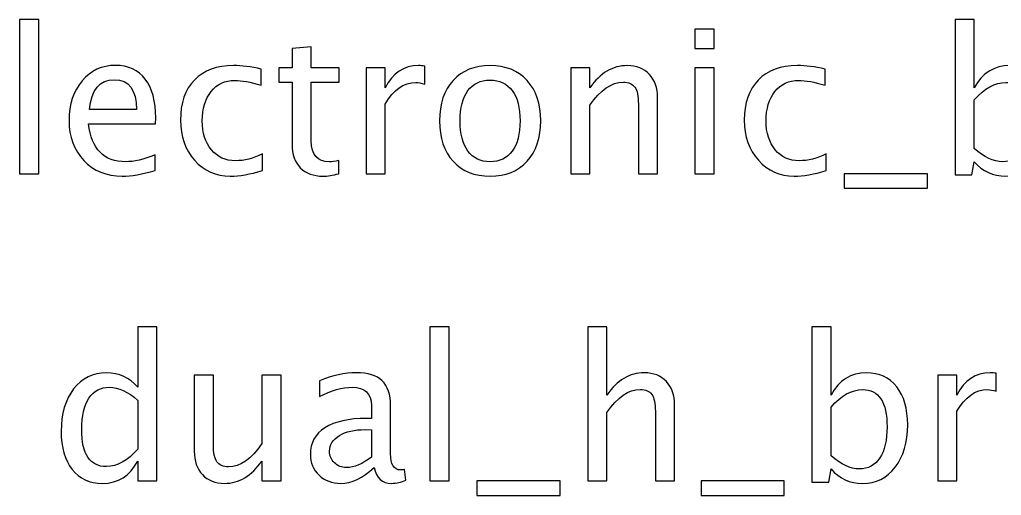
# Model space of a CAD drawing. Header units: centimetres. Extents: x -32.9 to 32.9, y -27.7 to 43.3.
# Drawn here: x -14.11 to -7.87, y 33.63 to 36.65 of the extents above; entities that cross this region are included whole.
import ezdxf

# ---------------------------------------------------------------- set-up
doc = ezdxf.new("R2010")
doc.units = ezdxf.units.CM
doc.header["$MEASUREMENT"] = 0
doc.layers.add('Layer 1', color=7, linetype='Continuous')

msp = doc.modelspace()

# ---------------------------------------------------------------- linework, layer by layer
at = {"layer": 'Layer 1'}
for points, knots in [([(-14.10682, 35.67044), (-14.10682, 35.67044), (-14.10682, 36.64961), (-14.10682, 36.64961), (-14.10682, 36.64961), (-14.10682, 36.64961), (-13.9849, 36.64961), (-13.9849, 36.64961), (-13.9849, 36.64961), (-13.9849, 36.64961), (-13.9849, 35.67044), (-13.9849, 35.67044), (-13.9849, 35.67044), (-13.9849, 35.67044), (-14.10682, 35.67044), (-14.10682, 35.67044)], [0, 0, 0, 0, 0.2, 0.2, 0.2, 0.2, 0.4, 0.4, 0.4, 0.4, 0.6, 0.6, 0.6, 0.6, 1, 1, 1, 1]), ([(-8.16619, 35.66282), (-8.16619, 35.66282), (-8.16619, 36.64961), (-8.16619, 36.64961), (-8.16619, 36.64961), (-8.16619, 36.64961), (-8.04427, 36.64961), (-8.04427, 36.64961), (-8.04427, 36.64961), (-8.04427, 36.64961), (-8.04427, 36.21633), (-8.04427, 36.21633), (-8.04427, 36.21633), (-7.99432, 36.31052), (-7.91917, 36.35751), (-7.81906, 36.35751), (-7.81906, 36.35751), (-7.73799, 36.35751), (-7.67428, 36.32809), (-7.62771, 36.26903), (-7.62771, 36.26903), (-7.58114, 36.20998), (-7.55786, 36.12933), (-7.55786, 36.0271), (-7.55786, 36.0271), (-7.55786, 35.91576), (-7.58432, 35.8258), (-7.63702, 35.75765), (-7.63702, 35.75765), (-7.68973, 35.68928), (-7.75915, 35.6552), (-7.84509, 35.6552), (-7.84509, 35.6552), (-7.92489, 35.6552), (-7.99135, 35.68568), (-8.04427, 35.74685), (-8.04427, 35.74685), (-8.04427, 35.74685), (-8.05909, 35.66282), (-8.05909, 35.66282), (-8.05909, 35.66282), (-8.05909, 35.66282), (-8.16619, 35.66282), (-8.16619, 35.66282)], [0, 0, 0, 0, 0.0833333, 0.0833333, 0.0833333, 0.0833333, 0.1666667, 0.1666667, 0.1666667, 0.1666667, 0.25, 0.25, 0.25, 0.25, 0.3333333, 0.3333333, 0.3333333, 0.3333333, 0.4166667, 0.4166667, 0.4166667, 0.4166667, 0.5, 0.5, 0.5, 0.5, 0.5833333, 0.5833333, 0.5833333, 0.5833333, 0.6666667, 0.6666667, 0.6666667, 0.6666667, 0.75, 0.75, 0.75, 0.75, 0.8333333, 0.8333333, 0.8333333, 0.8333333, 1, 1, 1, 1]), ([(-9.81867, 36.46673), (-9.81867, 36.46673), (-9.81867, 36.58865), (-9.81867, 36.58865), (-9.81867, 36.58865), (-9.81867, 36.58865), (-9.69675, 36.58865), (-9.69675, 36.58865), (-9.69675, 36.58865), (-9.69675, 36.58865), (-9.69675, 36.46673), (-9.69675, 36.46673), (-9.69675, 36.46673), (-9.69675, 36.46673), (-9.81867, 36.46673), (-9.81867, 36.46673)], [0, 0, 0, 0, 0.2, 0.2, 0.2, 0.2, 0.4, 0.4, 0.4, 0.4, 0.6, 0.6, 0.6, 0.6, 1, 1, 1, 1]), ([(-12.08075, 35.67065), (-12.11843, 35.66028), (-12.15123, 35.6552), (-12.17896, 35.6552), (-12.17896, 35.6552), (-12.24119, 35.6552), (-12.28966, 35.67298), (-12.32438, 35.70854), (-12.32438, 35.70854), (-12.3593, 35.7441), (-12.37666, 35.79342), (-12.37666, 35.85671), (-12.37666, 35.85671), (-12.37666, 35.85671), (-12.37666, 36.2521), (-12.37666, 36.2521), (-12.37666, 36.2521), (-12.37666, 36.2521), (-12.4609, 36.2521), (-12.4609, 36.2521), (-12.4609, 36.2521), (-12.4609, 36.2521), (-12.4609, 36.34354), (-12.4609, 36.34354), (-12.4609, 36.34354), (-12.4609, 36.34354), (-12.37666, 36.34354), (-12.37666, 36.34354), (-12.37666, 36.34354), (-12.37666, 36.34354), (-12.37666, 36.46525), (-12.37666, 36.46525), (-12.37666, 36.46525), (-12.37666, 36.46525), (-12.25474, 36.47689), (-12.25474, 36.47689), (-12.25474, 36.47689), (-12.25474, 36.47689), (-12.25474, 36.34354), (-12.25474, 36.34354), (-12.25474, 36.34354), (-12.25474, 36.34354), (-12.07821, 36.34354), (-12.07821, 36.34354), (-12.07821, 36.34354), (-12.07821, 36.34354), (-12.07821, 36.2521), (-12.07821, 36.2521), (-12.07821, 36.2521), (-12.07821, 36.2521), (-12.25474, 36.2521), (-12.25474, 36.2521), (-12.25474, 36.2521), (-12.25474, 36.2521), (-12.25474, 35.87872), (-12.25474, 35.87872), (-12.25474, 35.87872), (-12.25474, 35.79067), (-12.21643, 35.74664), (-12.14002, 35.74664), (-12.14002, 35.74664), (-12.12372, 35.74664), (-12.10403, 35.74939), (-12.08075, 35.75468), (-12.08075, 35.75468), (-12.08075, 35.75468), (-12.08075, 35.67065), (-12.08075, 35.67065)], [0, 0, 0, 0, 0.0555556, 0.0555556, 0.0555556, 0.0555556, 0.1111111, 0.1111111, 0.1111111, 0.1111111, 0.1666667, 0.1666667, 0.1666667, 0.1666667, 0.2222222, 0.2222222, 0.2222222, 0.2222222, 0.2777778, 0.2777778, 0.2777778, 0.2777778, 0.3333333, 0.3333333, 0.3333333, 0.3333333, 0.3888889, 0.3888889, 0.3888889, 0.3888889, 0.4444444, 0.4444444, 0.4444444, 0.4444444, 0.5, 0.5, 0.5, 0.5, 0.5555556, 0.5555556, 0.5555556, 0.5555556, 0.6111111, 0.6111111, 0.6111111, 0.6111111, 0.6666667, 0.6666667, 0.6666667, 0.6666667, 0.7222222, 0.7222222, 0.7222222, 0.7222222, 0.7777778, 0.7777778, 0.7777778, 0.7777778, 0.8333333, 0.8333333, 0.8333333, 0.8333333, 0.8888889, 0.8888889, 0.8888889, 0.8888889, 1, 1, 1, 1]), ([(-13.24576, 35.69203), (-13.32767, 35.66748), (-13.39774, 35.6552), (-13.45616, 35.6552), (-13.45616, 35.6552), (-13.55585, 35.6552), (-13.63692, 35.68822), (-13.69936, 35.75405), (-13.69936, 35.75405), (-13.7618, 35.81988), (-13.79313, 35.90518), (-13.79313, 36.01017), (-13.79313, 36.01017), (-13.79313, 36.11198), (-13.76561, 36.19559), (-13.71037, 36.26099), (-13.71037, 36.26099), (-13.65512, 36.32618), (-13.58443, 36.35878), (-13.49828, 36.35878), (-13.49828, 36.35878), (-13.41679, 36.35878), (-13.35371, 36.32978), (-13.30926, 36.27179), (-13.30926, 36.27179), (-13.26481, 36.21379), (-13.24258, 36.13166), (-13.24258, 36.02519), (-13.24258, 36.02519), (-13.24258, 36.02519), (-13.24322, 35.98794), (-13.24322, 35.98794), (-13.24322, 35.98794), (-13.24322, 35.98794), (-13.66867, 35.98794), (-13.66867, 35.98794), (-13.66867, 35.98794), (-13.65089, 35.82707), (-13.57236, 35.74664), (-13.4333, 35.74664), (-13.4333, 35.74664), (-13.38228, 35.74664), (-13.31984, 35.76103), (-13.24576, 35.78982), (-13.24576, 35.78982), (-13.24576, 35.78982), (-13.24576, 35.69203), (-13.24576, 35.69203)], [0, 0, 0, 0, 0.0769231, 0.0769231, 0.0769231, 0.0769231, 0.1538462, 0.1538462, 0.1538462, 0.1538462, 0.2307692, 0.2307692, 0.2307692, 0.2307692, 0.3076923, 0.3076923, 0.3076923, 0.3076923, 0.3846154, 0.3846154, 0.3846154, 0.3846154, 0.4615385, 0.4615385, 0.4615385, 0.4615385, 0.5384615, 0.5384615, 0.5384615, 0.5384615, 0.6153846, 0.6153846, 0.6153846, 0.6153846, 0.6923077, 0.6923077, 0.6923077, 0.6923077, 0.7692308, 0.7692308, 0.7692308, 0.7692308, 0.8461538, 0.8461538, 0.8461538, 0.8461538, 1, 1, 1, 1]), ([(-12.56483, 35.69076), (-12.64378, 35.66705), (-12.71194, 35.6552), (-12.7693, 35.6552), (-12.7693, 35.6552), (-12.86032, 35.6552), (-12.93567, 35.68886), (-12.99557, 35.75595), (-12.99557, 35.75595), (-13.05547, 35.82326), (-13.08553, 35.90814), (-13.08553, 36.01038), (-13.08553, 36.01038), (-13.08553, 36.1196), (-13.0559, 36.2049), (-12.99663, 36.26586), (-12.99663, 36.26586), (-12.93736, 36.32703), (-12.8546, 36.35751), (-12.74834, 36.35751), (-12.74834, 36.35751), (-12.69606, 36.35751), (-12.63722, 36.35031), (-12.57245, 36.33592), (-12.57245, 36.33592), (-12.57245, 36.33592), (-12.57245, 36.23305), (-12.57245, 36.23305), (-12.57245, 36.23305), (-12.64124, 36.25337), (-12.69733, 36.26353), (-12.74051, 36.26353), (-12.74051, 36.26353), (-12.80317, 36.26353), (-12.85333, 36.24004), (-12.8908, 36.19326), (-12.8908, 36.19326), (-12.92826, 36.14648), (-12.9471, 36.08404), (-12.9471, 36.00614), (-12.9471, 36.00614), (-12.9471, 35.93058), (-12.92763, 35.86962), (-12.88889, 35.82284), (-12.88889, 35.82284), (-12.85016, 35.77627), (-12.79957, 35.75299), (-12.7367, 35.75299), (-12.7367, 35.75299), (-12.68103, 35.75299), (-12.62388, 35.76738), (-12.56483, 35.79617), (-12.56483, 35.79617), (-12.56483, 35.79617), (-12.56483, 35.69076), (-12.56483, 35.69076)], [0, 0, 0, 0, 0.0666667, 0.0666667, 0.0666667, 0.0666667, 0.1333333, 0.1333333, 0.1333333, 0.1333333, 0.2, 0.2, 0.2, 0.2, 0.2666667, 0.2666667, 0.2666667, 0.2666667, 0.3333333, 0.3333333, 0.3333333, 0.3333333, 0.4, 0.4, 0.4, 0.4, 0.4666667, 0.4666667, 0.4666667, 0.4666667, 0.5333333, 0.5333333, 0.5333333, 0.5333333, 0.6, 0.6, 0.6, 0.6, 0.6666667, 0.6666667, 0.6666667, 0.6666667, 0.7333333, 0.7333333, 0.7333333, 0.7333333, 0.8, 0.8, 0.8, 0.8, 0.8666667, 0.8666667, 0.8666667, 0.8666667, 1, 1, 1, 1]), ([(-11.90676, 35.67044), (-11.90676, 35.67044), (-11.90676, 36.34354), (-11.90676, 36.34354), (-11.90676, 36.34354), (-11.90676, 36.34354), (-11.78484, 36.34354), (-11.78484, 36.34354), (-11.78484, 36.34354), (-11.78484, 36.34354), (-11.78484, 36.21633), (-11.78484, 36.21633), (-11.78484, 36.21633), (-11.73637, 36.31052), (-11.66609, 36.35751), (-11.57381, 36.35751), (-11.57381, 36.35751), (-11.56132, 36.35751), (-11.5482, 36.35645), (-11.53465, 36.35434), (-11.53465, 36.35434), (-11.53465, 36.35434), (-11.53465, 36.24025), (-11.53465, 36.24025), (-11.53465, 36.24025), (-11.55582, 36.24723), (-11.57444, 36.25083), (-11.59053, 36.25083), (-11.59053, 36.25083), (-11.668, 36.25083), (-11.73277, 36.20511), (-11.78484, 36.11346), (-11.78484, 36.11346), (-11.78484, 36.11346), (-11.78484, 35.67044), (-11.78484, 35.67044), (-11.78484, 35.67044), (-11.78484, 35.67044), (-11.90676, 35.67044), (-11.90676, 35.67044)], [0, 0, 0, 0, 0.0909091, 0.0909091, 0.0909091, 0.0909091, 0.1818182, 0.1818182, 0.1818182, 0.1818182, 0.2727273, 0.2727273, 0.2727273, 0.2727273, 0.3636364, 0.3636364, 0.3636364, 0.3636364, 0.4545455, 0.4545455, 0.4545455, 0.4545455, 0.5454545, 0.5454545, 0.5454545, 0.5454545, 0.6363636, 0.6363636, 0.6363636, 0.6363636, 0.7272727, 0.7272727, 0.7272727, 0.7272727, 0.8181818, 0.8181818, 0.8181818, 0.8181818, 1, 1, 1, 1]), ([(-11.11915, 35.6552), (-11.218, 35.6552), (-11.29631, 35.68674), (-11.35389, 35.74982), (-11.35389, 35.74982), (-11.41167, 35.81289), (-11.44046, 35.89862), (-11.44046, 36.00678), (-11.44046, 36.00678), (-11.44046, 36.11473), (-11.41167, 36.20024), (-11.35389, 36.26311), (-11.35389, 36.26311), (-11.29631, 36.32597), (-11.218, 36.35751), (-11.11915, 36.35751), (-11.11915, 36.35751), (-11.0203, 36.35751), (-10.94198, 36.32597), (-10.88441, 36.26311), (-10.88441, 36.26311), (-10.82663, 36.20024), (-10.79784, 36.11473), (-10.79784, 36.00678), (-10.79784, 36.00678), (-10.79784, 35.89862), (-10.82663, 35.81289), (-10.88441, 35.74982), (-10.88441, 35.74982), (-10.94198, 35.68674), (-11.0203, 35.6552), (-11.11915, 35.6552)], [0, 0, 0, 0, 0.1111111, 0.1111111, 0.1111111, 0.1111111, 0.2222222, 0.2222222, 0.2222222, 0.2222222, 0.3333333, 0.3333333, 0.3333333, 0.3333333, 0.4444444, 0.4444444, 0.4444444, 0.4444444, 0.5555556, 0.5555556, 0.5555556, 0.5555556, 0.6666667, 0.6666667, 0.6666667, 0.6666667, 0.7777778, 0.7777778, 0.7777778, 0.7777778, 1, 1, 1, 1]), ([(-10.60692, 35.67044), (-10.60692, 35.67044), (-10.60692, 36.34354), (-10.60692, 36.34354), (-10.60692, 36.34354), (-10.60692, 36.34354), (-10.485, 36.34354), (-10.485, 36.34354), (-10.485, 36.34354), (-10.485, 36.34354), (-10.485, 36.21633), (-10.485, 36.21633), (-10.485, 36.21633), (-10.42044, 36.31052), (-10.34128, 36.35751), (-10.24772, 36.35751), (-10.24772, 36.35751), (-10.18888, 36.35751), (-10.1421, 36.3391), (-10.1076, 36.30205), (-10.1076, 36.30205), (-10.0731, 36.26522), (-10.05574, 36.21548), (-10.05574, 36.15325), (-10.05574, 36.15325), (-10.05574, 36.15325), (-10.05574, 35.67044), (-10.05574, 35.67044), (-10.05574, 35.67044), (-10.05574, 35.67044), (-10.17766, 35.67044), (-10.17766, 35.67044), (-10.17766, 35.67044), (-10.17766, 35.67044), (-10.17766, 36.11346), (-10.17766, 36.11346), (-10.17766, 36.11346), (-10.17766, 36.16341), (-10.18507, 36.19897), (-10.19967, 36.22014), (-10.19967, 36.22014), (-10.21449, 36.24152), (-10.23883, 36.2521), (-10.27291, 36.2521), (-10.27291, 36.2521), (-10.34784, 36.2521), (-10.41854, 36.20321), (-10.485, 36.10542), (-10.485, 36.10542), (-10.485, 36.10542), (-10.485, 35.67044), (-10.485, 35.67044), (-10.485, 35.67044), (-10.485, 35.67044), (-10.60692, 35.67044), (-10.60692, 35.67044)], [0, 0, 0, 0, 0.0666667, 0.0666667, 0.0666667, 0.0666667, 0.1333333, 0.1333333, 0.1333333, 0.1333333, 0.2, 0.2, 0.2, 0.2, 0.2666667, 0.2666667, 0.2666667, 0.2666667, 0.3333333, 0.3333333, 0.3333333, 0.3333333, 0.4, 0.4, 0.4, 0.4, 0.4666667, 0.4666667, 0.4666667, 0.4666667, 0.5333333, 0.5333333, 0.5333333, 0.5333333, 0.6, 0.6, 0.6, 0.6, 0.6666667, 0.6666667, 0.6666667, 0.6666667, 0.7333333, 0.7333333, 0.7333333, 0.7333333, 0.8, 0.8, 0.8, 0.8, 0.8666667, 0.8666667, 0.8666667, 0.8666667, 1, 1, 1, 1]), ([(-8.98428, 35.69076), (-9.06323, 35.66705), (-9.13139, 35.6552), (-9.18875, 35.6552), (-9.18875, 35.6552), (-9.27977, 35.6552), (-9.35512, 35.68886), (-9.41502, 35.75595), (-9.41502, 35.75595), (-9.47492, 35.82326), (-9.50498, 35.90814), (-9.50498, 36.01038), (-9.50498, 36.01038), (-9.50498, 36.1196), (-9.47535, 36.2049), (-9.41608, 36.26586), (-9.41608, 36.26586), (-9.35681, 36.32703), (-9.27405, 36.35751), (-9.16779, 36.35751), (-9.16779, 36.35751), (-9.11551, 36.35751), (-9.05667, 36.35031), (-8.9919, 36.33592), (-8.9919, 36.33592), (-8.9919, 36.33592), (-8.9919, 36.23305), (-8.9919, 36.23305), (-8.9919, 36.23305), (-9.06069, 36.25337), (-9.11678, 36.26353), (-9.15996, 36.26353), (-9.15996, 36.26353), (-9.22262, 36.26353), (-9.27278, 36.24004), (-9.31025, 36.19326), (-9.31025, 36.19326), (-9.34771, 36.14648), (-9.36655, 36.08404), (-9.36655, 36.00614), (-9.36655, 36.00614), (-9.36655, 35.93058), (-9.34708, 35.86962), (-9.30834, 35.82284), (-9.30834, 35.82284), (-9.26961, 35.77627), (-9.21902, 35.75299), (-9.15615, 35.75299), (-9.15615, 35.75299), (-9.10048, 35.75299), (-9.04333, 35.76738), (-8.98428, 35.79617), (-8.98428, 35.79617), (-8.98428, 35.79617), (-8.98428, 35.69076), (-8.98428, 35.69076)], [0, 0, 0, 0, 0.0666667, 0.0666667, 0.0666667, 0.0666667, 0.1333333, 0.1333333, 0.1333333, 0.1333333, 0.2, 0.2, 0.2, 0.2, 0.2666667, 0.2666667, 0.2666667, 0.2666667, 0.3333333, 0.3333333, 0.3333333, 0.3333333, 0.4, 0.4, 0.4, 0.4, 0.4666667, 0.4666667, 0.4666667, 0.4666667, 0.5333333, 0.5333333, 0.5333333, 0.5333333, 0.6, 0.6, 0.6, 0.6, 0.6666667, 0.6666667, 0.6666667, 0.6666667, 0.7333333, 0.7333333, 0.7333333, 0.7333333, 0.8, 0.8, 0.8, 0.8, 0.8666667, 0.8666667, 0.8666667, 0.8666667, 1, 1, 1, 1]), ([(-9.81867, 35.67044), (-9.81867, 35.67044), (-9.81867, 36.34354), (-9.81867, 36.34354), (-9.81867, 36.34354), (-9.81867, 36.34354), (-9.69675, 36.34354), (-9.69675, 36.34354), (-9.69675, 36.34354), (-9.69675, 36.34354), (-9.69675, 35.67044), (-9.69675, 35.67044), (-9.69675, 35.67044), (-9.69675, 35.67044), (-9.81867, 35.67044), (-9.81867, 35.67044)], [0, 0, 0, 0, 0.2, 0.2, 0.2, 0.2, 0.4, 0.4, 0.4, 0.4, 0.6, 0.6, 0.6, 0.6, 1, 1, 1, 1]), ([(-13.66232, 36.07938), (-13.66232, 36.07938), (-13.36514, 36.07938), (-13.36514, 36.07938), (-13.36514, 36.07938), (-13.36514, 36.20469), (-13.41192, 36.26734), (-13.50526, 36.26734), (-13.50526, 36.26734), (-13.59924, 36.26734), (-13.65152, 36.20469), (-13.66232, 36.07938)], [0, 0, 0, 0, 0.25, 0.25, 0.25, 0.25, 0.5, 0.5, 0.5, 0.5, 1, 1, 1, 1]), ([(-11.11936, 35.74664), (-11.05904, 35.74664), (-11.01205, 35.76929), (-10.9786, 35.8148), (-10.9786, 35.8148), (-10.94537, 35.86009), (-10.92865, 35.92423), (-10.92865, 36.00678), (-10.92865, 36.00678), (-10.92865, 36.08912), (-10.94537, 36.15304), (-10.9786, 36.19834), (-10.9786, 36.19834), (-11.01205, 36.24342), (-11.05904, 36.26607), (-11.11936, 36.26607), (-11.11936, 36.26607), (-11.1799, 36.26607), (-11.22689, 36.24342), (-11.25991, 36.19834), (-11.25991, 36.19834), (-11.29314, 36.15304), (-11.30965, 36.08912), (-11.30965, 36.00678), (-11.30965, 36.00678), (-11.30965, 35.92423), (-11.29314, 35.86009), (-11.25991, 35.8148), (-11.25991, 35.8148), (-11.22689, 35.76929), (-11.1799, 35.74664), (-11.11936, 35.74664)], [0, 0, 0, 0, 0.1111111, 0.1111111, 0.1111111, 0.1111111, 0.2222222, 0.2222222, 0.2222222, 0.2222222, 0.3333333, 0.3333333, 0.3333333, 0.3333333, 0.4444444, 0.4444444, 0.4444444, 0.4444444, 0.5555556, 0.5555556, 0.5555556, 0.5555556, 0.6666667, 0.6666667, 0.6666667, 0.6666667, 0.7777778, 0.7777778, 0.7777778, 0.7777778, 1, 1, 1, 1]), ([(-8.04427, 35.83088), (-7.9814, 35.77479), (-7.9215, 35.74664), (-7.86456, 35.74664), (-7.86456, 35.74664), (-7.80847, 35.74664), (-7.76508, 35.77014), (-7.7346, 35.81691), (-7.7346, 35.81691), (-7.70391, 35.86369), (-7.68867, 35.92952), (-7.68867, 36.01461), (-7.68867, 36.01461), (-7.68867, 36.17209), (-7.74074, 36.25083), (-7.84488, 36.25083), (-7.84488, 36.25083), (-7.91304, 36.25083), (-7.9795, 36.214), (-8.04427, 36.14013), (-8.04427, 36.14013), (-8.04427, 36.14013), (-8.04427, 35.83088), (-8.04427, 35.83088)], [0, 0, 0, 0, 0.1428571, 0.1428571, 0.1428571, 0.1428571, 0.2857143, 0.2857143, 0.2857143, 0.2857143, 0.4285714, 0.4285714, 0.4285714, 0.4285714, 0.5714286, 0.5714286, 0.5714286, 0.5714286, 0.7142857, 0.7142857, 0.7142857, 0.7142857, 1, 1, 1, 1]), ([(-8.86977, 35.579), (-8.86977, 35.579), (-8.86977, 35.67044), (-8.86977, 35.67044), (-8.86977, 35.67044), (-8.86977, 35.67044), (-8.34145, 35.67044), (-8.34145, 35.67044), (-8.34145, 35.67044), (-8.34145, 35.67044), (-8.34145, 35.579), (-8.34145, 35.579), (-8.34145, 35.579), (-8.34145, 35.579), (-8.86977, 35.579), (-8.86977, 35.579)], [0, 0, 0, 0, 0.2, 0.2, 0.2, 0.2, 0.4, 0.4, 0.4, 0.4, 0.6, 0.6, 0.6, 0.6, 1, 1, 1, 1]), ([(-13.3567, 33.71887), (-13.3567, 33.71887), (-13.3567, 33.84524), (-13.3567, 33.84524), (-13.3567, 33.84524), (-13.40644, 33.75083), (-13.48137, 33.70363), (-13.58149, 33.70363), (-13.58149, 33.70363), (-13.66277, 33.70363), (-13.72669, 33.73305), (-13.77326, 33.79211), (-13.77326, 33.79211), (-13.81983, 33.85116), (-13.84311, 33.93181), (-13.84311, 34.03404), (-13.84311, 34.03404), (-13.84311, 34.1458), (-13.81665, 34.23576), (-13.76395, 34.30392), (-13.76395, 34.30392), (-13.71103, 34.37186), (-13.6416, 34.40594), (-13.55545, 34.40594), (-13.55545, 34.40594), (-13.47566, 34.40594), (-13.40919, 34.37546), (-13.3567, 34.31429), (-13.3567, 34.31429), (-13.3567, 34.31429), (-13.3567, 34.69804), (-13.3567, 34.69804), (-13.3567, 34.69804), (-13.3567, 34.69804), (-13.23478, 34.69804), (-13.23478, 34.69804), (-13.23478, 34.69804), (-13.23478, 34.69804), (-13.23478, 33.71887), (-13.23478, 33.71887), (-13.23478, 33.71887), (-13.23478, 33.71887), (-13.3567, 33.71887), (-13.3567, 33.71887)], [0, 0, 0, 0, 0.0833333, 0.0833333, 0.0833333, 0.0833333, 0.1666667, 0.1666667, 0.1666667, 0.1666667, 0.25, 0.25, 0.25, 0.25, 0.3333333, 0.3333333, 0.3333333, 0.3333333, 0.4166667, 0.4166667, 0.4166667, 0.4166667, 0.5, 0.5, 0.5, 0.5, 0.5833333, 0.5833333, 0.5833333, 0.5833333, 0.6666667, 0.6666667, 0.6666667, 0.6666667, 0.75, 0.75, 0.75, 0.75, 0.8333333, 0.8333333, 0.8333333, 0.8333333, 1, 1, 1, 1]), ([(-11.50102, 33.71887), (-11.50102, 33.71887), (-11.50102, 34.69804), (-11.50102, 34.69804), (-11.50102, 34.69804), (-11.50102, 34.69804), (-11.3791, 34.69804), (-11.3791, 34.69804), (-11.3791, 34.69804), (-11.3791, 34.69804), (-11.3791, 33.71887), (-11.3791, 33.71887), (-11.3791, 33.71887), (-11.3791, 33.71887), (-11.50102, 33.71887), (-11.50102, 33.71887)], [0, 0, 0, 0, 0.2, 0.2, 0.2, 0.2, 0.4, 0.4, 0.4, 0.4, 0.6, 0.6, 0.6, 0.6, 1, 1, 1, 1]), ([(-10.49899, 33.71887), (-10.49899, 33.71887), (-10.49899, 34.69804), (-10.49899, 34.69804), (-10.49899, 34.69804), (-10.49899, 34.69804), (-10.37707, 34.69804), (-10.37707, 34.69804), (-10.37707, 34.69804), (-10.37707, 34.69804), (-10.37707, 34.26476), (-10.37707, 34.26476), (-10.37707, 34.26476), (-10.31251, 34.35895), (-10.23335, 34.40594), (-10.13979, 34.40594), (-10.13979, 34.40594), (-10.08095, 34.40594), (-10.03417, 34.38753), (-9.99967, 34.35048), (-9.99967, 34.35048), (-9.96517, 34.31365), (-9.94781, 34.26391), (-9.94781, 34.20168), (-9.94781, 34.20168), (-9.94781, 34.20168), (-9.94781, 33.71887), (-9.94781, 33.71887), (-9.94781, 33.71887), (-9.94781, 33.71887), (-10.06973, 33.71887), (-10.06973, 33.71887), (-10.06973, 33.71887), (-10.06973, 33.71887), (-10.06973, 34.16189), (-10.06973, 34.16189), (-10.06973, 34.16189), (-10.06973, 34.21184), (-10.07714, 34.2474), (-10.09174, 34.26857), (-10.09174, 34.26857), (-10.10656, 34.28995), (-10.1309, 34.30053), (-10.16498, 34.30053), (-10.16498, 34.30053), (-10.23991, 34.30053), (-10.31061, 34.25164), (-10.37707, 34.15385), (-10.37707, 34.15385), (-10.37707, 34.15385), (-10.37707, 33.71887), (-10.37707, 33.71887), (-10.37707, 33.71887), (-10.37707, 33.71887), (-10.49899, 33.71887), (-10.49899, 33.71887)], [0, 0, 0, 0, 0.0666667, 0.0666667, 0.0666667, 0.0666667, 0.1333333, 0.1333333, 0.1333333, 0.1333333, 0.2, 0.2, 0.2, 0.2, 0.2666667, 0.2666667, 0.2666667, 0.2666667, 0.3333333, 0.3333333, 0.3333333, 0.3333333, 0.4, 0.4, 0.4, 0.4, 0.4666667, 0.4666667, 0.4666667, 0.4666667, 0.5333333, 0.5333333, 0.5333333, 0.5333333, 0.6, 0.6, 0.6, 0.6, 0.6666667, 0.6666667, 0.6666667, 0.6666667, 0.7333333, 0.7333333, 0.7333333, 0.7333333, 0.8, 0.8, 0.8, 0.8, 0.8666667, 0.8666667, 0.8666667, 0.8666667, 1, 1, 1, 1]), ([(-9.07574, 33.71125), (-9.07574, 33.71125), (-9.07574, 34.69804), (-9.07574, 34.69804), (-9.07574, 34.69804), (-9.07574, 34.69804), (-8.95382, 34.69804), (-8.95382, 34.69804), (-8.95382, 34.69804), (-8.95382, 34.69804), (-8.95382, 34.26476), (-8.95382, 34.26476), (-8.95382, 34.26476), (-8.90387, 34.35895), (-8.82872, 34.40594), (-8.72861, 34.40594), (-8.72861, 34.40594), (-8.64754, 34.40594), (-8.58383, 34.37652), (-8.53726, 34.31746), (-8.53726, 34.31746), (-8.49069, 34.25841), (-8.46741, 34.17776), (-8.46741, 34.07553), (-8.46741, 34.07553), (-8.46741, 33.96419), (-8.49387, 33.87423), (-8.54657, 33.80608), (-8.54657, 33.80608), (-8.59928, 33.73771), (-8.6687, 33.70363), (-8.75464, 33.70363), (-8.75464, 33.70363), (-8.83444, 33.70363), (-8.9009, 33.73411), (-8.95382, 33.79528), (-8.95382, 33.79528), (-8.95382, 33.79528), (-8.96864, 33.71125), (-8.96864, 33.71125), (-8.96864, 33.71125), (-8.96864, 33.71125), (-9.07574, 33.71125), (-9.07574, 33.71125)], [0, 0, 0, 0, 0.0833333, 0.0833333, 0.0833333, 0.0833333, 0.1666667, 0.1666667, 0.1666667, 0.1666667, 0.25, 0.25, 0.25, 0.25, 0.3333333, 0.3333333, 0.3333333, 0.3333333, 0.4166667, 0.4166667, 0.4166667, 0.4166667, 0.5, 0.5, 0.5, 0.5, 0.5833333, 0.5833333, 0.5833333, 0.5833333, 0.6666667, 0.6666667, 0.6666667, 0.6666667, 0.75, 0.75, 0.75, 0.75, 0.8333333, 0.8333333, 0.8333333, 0.8333333, 1, 1, 1, 1]), ([(-12.56888, 33.71887), (-12.56888, 33.71887), (-12.56888, 33.84545), (-12.56888, 33.84545), (-12.56888, 33.84545), (-12.63386, 33.75083), (-12.71281, 33.70363), (-12.80552, 33.70363), (-12.80552, 33.70363), (-12.86437, 33.70363), (-12.91114, 33.72205), (-12.94586, 33.75909), (-12.94586, 33.75909), (-12.98078, 33.79613), (-12.99814, 33.84587), (-12.99814, 33.90874), (-12.99814, 33.90874), (-12.99814, 33.90874), (-12.99814, 34.39197), (-12.99814, 34.39197), (-12.99814, 34.39197), (-12.99814, 34.39197), (-12.87622, 34.39197), (-12.87622, 34.39197), (-12.87622, 34.39197), (-12.87622, 34.39197), (-12.87622, 33.94853), (-12.87622, 33.94853), (-12.87622, 33.94853), (-12.87622, 33.89794), (-12.86881, 33.86217), (-12.85421, 33.841), (-12.85421, 33.841), (-12.83939, 33.81962), (-12.81484, 33.80904), (-12.78033, 33.80904), (-12.78033, 33.80904), (-12.70583, 33.80904), (-12.63513, 33.85794), (-12.56888, 33.95594), (-12.56888, 33.95594), (-12.56888, 33.95594), (-12.56888, 34.39197), (-12.56888, 34.39197), (-12.56888, 34.39197), (-12.56888, 34.39197), (-12.44696, 34.39197), (-12.44696, 34.39197), (-12.44696, 34.39197), (-12.44696, 34.39197), (-12.44696, 33.71887), (-12.44696, 33.71887), (-12.44696, 33.71887), (-12.44696, 33.71887), (-12.56888, 33.71887), (-12.56888, 33.71887)], [0, 0, 0, 0, 0.0666667, 0.0666667, 0.0666667, 0.0666667, 0.1333333, 0.1333333, 0.1333333, 0.1333333, 0.2, 0.2, 0.2, 0.2, 0.2666667, 0.2666667, 0.2666667, 0.2666667, 0.3333333, 0.3333333, 0.3333333, 0.3333333, 0.4, 0.4, 0.4, 0.4, 0.4666667, 0.4666667, 0.4666667, 0.4666667, 0.5333333, 0.5333333, 0.5333333, 0.5333333, 0.6, 0.6, 0.6, 0.6, 0.6666667, 0.6666667, 0.6666667, 0.6666667, 0.7333333, 0.7333333, 0.7333333, 0.7333333, 0.8, 0.8, 0.8, 0.8, 0.8666667, 0.8666667, 0.8666667, 0.8666667, 1, 1, 1, 1]), ([(-11.85535, 33.8046), (-11.92858, 33.73729), (-11.99907, 33.70363), (-12.0668, 33.70363), (-12.0668, 33.70363), (-12.12247, 33.70363), (-12.16883, 33.72099), (-12.20544, 33.75591), (-12.20544, 33.75591), (-12.24227, 33.79084), (-12.26069, 33.83486), (-12.26069, 33.88799), (-12.26069, 33.88799), (-12.26069, 33.96144), (-12.22979, 34.01796), (-12.16798, 34.05733), (-12.16798, 34.05733), (-12.10617, 34.0967), (-12.01748, 34.11638), (-11.90191, 34.11638), (-11.90191, 34.11638), (-11.90191, 34.11638), (-11.87334, 34.11638), (-11.87334, 34.11638), (-11.87334, 34.11638), (-11.87334, 34.11638), (-11.87334, 34.19745), (-11.87334, 34.19745), (-11.87334, 34.19745), (-11.87334, 34.27555), (-11.91398, 34.3145), (-11.99547, 34.3145), (-11.99547, 34.3145), (-12.05855, 34.3145), (-12.12755, 34.2946), (-12.20227, 34.25481), (-12.20227, 34.25481), (-12.20227, 34.25481), (-12.20227, 34.35514), (-12.20227, 34.35514), (-12.20227, 34.35514), (-12.12014, 34.38901), (-12.04267, 34.40594), (-11.97007, 34.40594), (-11.97007, 34.40594), (-11.89535, 34.40594), (-11.84011, 34.38901), (-11.80476, 34.35493), (-11.80476, 34.35493), (-11.7692, 34.32085), (-11.75142, 34.26836), (-11.75142, 34.19745), (-11.75142, 34.19745), (-11.75142, 34.19745), (-11.75142, 33.89328), (-11.75142, 33.89328), (-11.75142, 33.89328), (-11.75142, 33.82365), (-11.73004, 33.78872), (-11.68707, 33.78872), (-11.68707, 33.78872), (-11.68178, 33.78872), (-11.67395, 33.78957), (-11.66358, 33.79126), (-11.66358, 33.79126), (-11.66358, 33.79126), (-11.6549, 33.72353), (-11.6549, 33.72353), (-11.6549, 33.72353), (-11.68263, 33.71019), (-11.71311, 33.70363), (-11.74655, 33.70363), (-11.74655, 33.70363), (-11.80349, 33.70363), (-11.83968, 33.73729), (-11.85535, 33.8046)], [0, 0, 0, 0, 0.05, 0.05, 0.05, 0.05, 0.1, 0.1, 0.1, 0.1, 0.15, 0.15, 0.15, 0.15, 0.2, 0.2, 0.2, 0.2, 0.25, 0.25, 0.25, 0.25, 0.3, 0.3, 0.3, 0.3, 0.35, 0.35, 0.35, 0.35, 0.4, 0.4, 0.4, 0.4, 0.45, 0.45, 0.45, 0.45, 0.5, 0.5, 0.5, 0.5, 0.55, 0.55, 0.55, 0.55, 0.6, 0.6, 0.6, 0.6, 0.65, 0.65, 0.65, 0.65, 0.7, 0.7, 0.7, 0.7, 0.75, 0.75, 0.75, 0.75, 0.8, 0.8, 0.8, 0.8, 0.85, 0.85, 0.85, 0.85, 0.9, 0.9, 0.9, 0.9, 1, 1, 1, 1]), ([(-8.27649, 33.71887), (-8.27649, 33.71887), (-8.27649, 34.39197), (-8.27649, 34.39197), (-8.27649, 34.39197), (-8.27649, 34.39197), (-8.15457, 34.39197), (-8.15457, 34.39197), (-8.15457, 34.39197), (-8.15457, 34.39197), (-8.15457, 34.26476), (-8.15457, 34.26476), (-8.15457, 34.26476), (-8.1061, 34.35895), (-8.03582, 34.40594), (-7.94354, 34.40594), (-7.94354, 34.40594), (-7.93105, 34.40594), (-7.91793, 34.40488), (-7.90438, 34.40277), (-7.90438, 34.40277), (-7.90438, 34.40277), (-7.90438, 34.28868), (-7.90438, 34.28868), (-7.90438, 34.28868), (-7.92555, 34.29566), (-7.94417, 34.29926), (-7.96026, 34.29926), (-7.96026, 34.29926), (-8.03773, 34.29926), (-8.1025, 34.25354), (-8.15457, 34.16189), (-8.15457, 34.16189), (-8.15457, 34.16189), (-8.15457, 33.71887), (-8.15457, 33.71887), (-8.15457, 33.71887), (-8.15457, 33.71887), (-8.27649, 33.71887), (-8.27649, 33.71887)], [0, 0, 0, 0, 0.0909091, 0.0909091, 0.0909091, 0.0909091, 0.1818182, 0.1818182, 0.1818182, 0.1818182, 0.2727273, 0.2727273, 0.2727273, 0.2727273, 0.3636364, 0.3636364, 0.3636364, 0.3636364, 0.4545455, 0.4545455, 0.4545455, 0.4545455, 0.5454545, 0.5454545, 0.5454545, 0.5454545, 0.6363636, 0.6363636, 0.6363636, 0.6363636, 0.7272727, 0.7272727, 0.7272727, 0.7272727, 0.8181818, 0.8181818, 0.8181818, 0.8181818, 1, 1, 1, 1]), ([(-13.3567, 34.23089), (-13.41999, 34.28656), (-13.47989, 34.3145), (-13.53662, 34.3145), (-13.53662, 34.3145), (-13.5925, 34.3145), (-13.63568, 34.29122), (-13.66637, 34.24444), (-13.66637, 34.24444), (-13.69706, 34.19787), (-13.7123, 34.13183), (-13.7123, 34.04632), (-13.7123, 34.04632), (-13.7123, 33.88905), (-13.66023, 33.81031), (-13.55588, 33.81031), (-13.55588, 33.81031), (-13.48814, 33.81031), (-13.42168, 33.84735), (-13.3567, 33.92122), (-13.3567, 33.92122), (-13.3567, 33.92122), (-13.3567, 34.23089), (-13.3567, 34.23089)], [0, 0, 0, 0, 0.1428571, 0.1428571, 0.1428571, 0.1428571, 0.2857143, 0.2857143, 0.2857143, 0.2857143, 0.4285714, 0.4285714, 0.4285714, 0.4285714, 0.5714286, 0.5714286, 0.5714286, 0.5714286, 0.7142857, 0.7142857, 0.7142857, 0.7142857, 1, 1, 1, 1]), ([(-8.95382, 33.87931), (-8.89095, 33.82322), (-8.83105, 33.79507), (-8.77411, 33.79507), (-8.77411, 33.79507), (-8.71802, 33.79507), (-8.67463, 33.81857), (-8.64415, 33.86534), (-8.64415, 33.86534), (-8.61346, 33.91212), (-8.59822, 33.97795), (-8.59822, 34.06304), (-8.59822, 34.06304), (-8.59822, 34.22052), (-8.65029, 34.29926), (-8.75443, 34.29926), (-8.75443, 34.29926), (-8.82259, 34.29926), (-8.88905, 34.26243), (-8.95382, 34.18856), (-8.95382, 34.18856), (-8.95382, 34.18856), (-8.95382, 33.87931), (-8.95382, 33.87931)], [0, 0, 0, 0, 0.1428571, 0.1428571, 0.1428571, 0.1428571, 0.2857143, 0.2857143, 0.2857143, 0.2857143, 0.4285714, 0.4285714, 0.4285714, 0.4285714, 0.5714286, 0.5714286, 0.5714286, 0.5714286, 0.7142857, 0.7142857, 0.7142857, 0.7142857, 1, 1, 1, 1]), ([(-11.87334, 33.87106), (-11.87334, 33.87106), (-11.87334, 34.04399), (-11.87334, 34.04399), (-11.87334, 34.04399), (-11.87334, 34.04399), (-11.9125, 34.04526), (-11.9125, 34.04526), (-11.9125, 34.04526), (-11.98023, 34.04526), (-12.03484, 34.03277), (-12.07654, 34.0078), (-12.07654, 34.0078), (-12.11803, 33.98261), (-12.13877, 33.94938), (-12.13877, 33.90789), (-12.13877, 33.90789), (-12.13877, 33.87889), (-12.1284, 33.85434), (-12.10787, 33.83423), (-12.10787, 33.83423), (-12.08712, 33.81412), (-12.06193, 33.80396), (-12.03209, 33.80396), (-12.03209, 33.80396), (-11.98129, 33.80396), (-11.92837, 33.8264), (-11.87334, 33.87106)], [0, 0, 0, 0, 0.125, 0.125, 0.125, 0.125, 0.25, 0.25, 0.25, 0.25, 0.375, 0.375, 0.375, 0.375, 0.5, 0.5, 0.5, 0.5, 0.625, 0.625, 0.625, 0.625, 0.75, 0.75, 0.75, 0.75, 1, 1, 1, 1]), ([(-11.20257, 33.62743), (-11.20257, 33.62743), (-11.20257, 33.71887), (-11.20257, 33.71887), (-11.20257, 33.71887), (-11.20257, 33.71887), (-10.67425, 33.71887), (-10.67425, 33.71887), (-10.67425, 33.71887), (-10.67425, 33.71887), (-10.67425, 33.62743), (-10.67425, 33.62743), (-10.67425, 33.62743), (-10.67425, 33.62743), (-11.20257, 33.62743), (-11.20257, 33.62743)], [0, 0, 0, 0, 0.2, 0.2, 0.2, 0.2, 0.4, 0.4, 0.4, 0.4, 0.6, 0.6, 0.6, 0.6, 1, 1, 1, 1]), ([(-9.77932, 33.62743), (-9.77932, 33.62743), (-9.77932, 33.71887), (-9.77932, 33.71887), (-9.77932, 33.71887), (-9.77932, 33.71887), (-9.251, 33.71887), (-9.251, 33.71887), (-9.251, 33.71887), (-9.251, 33.71887), (-9.251, 33.62743), (-9.251, 33.62743), (-9.251, 33.62743), (-9.251, 33.62743), (-9.77932, 33.62743), (-9.77932, 33.62743)], [0, 0, 0, 0, 0.2, 0.2, 0.2, 0.2, 0.4, 0.4, 0.4, 0.4, 0.6, 0.6, 0.6, 0.6, 1, 1, 1, 1])]:
    msp.add_open_spline(points, degree=3, knots=knots, dxfattribs=at)

doc.saveas('drawing.dxf')
